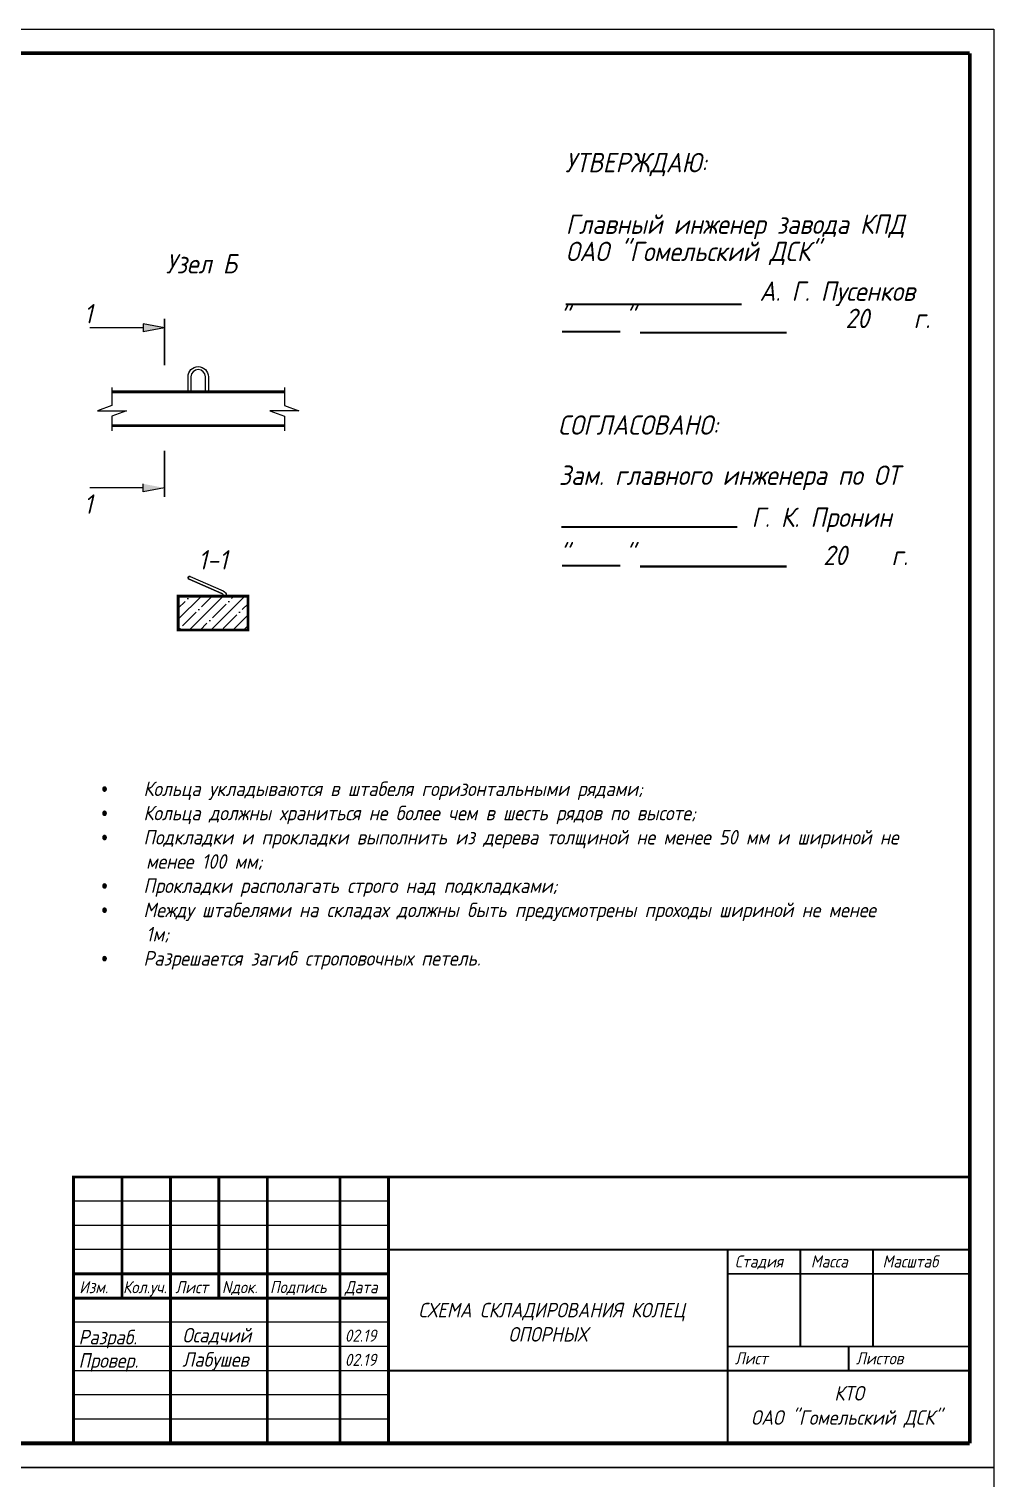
# Model space of a CAD drawing. Header units: millimetres. Extents: x -300689 to 10556, y -104928 to 107291.
# Drawn here: x -16271.6 to -16072.4, y 28234.3 to 28533.7 of the extents above; entities that cross this region are included whole.
import ezdxf

# ---------------------------------------------------------------- set-up
doc = ezdxf.new("R2010")
doc.units = ezdxf.units.MM
doc.layers.add('линии', color=7, linetype='Continuous')
doc.layers.add('толстая', color=7, linetype='Continuous', lineweight=60)
doc.styles.add('чертежный', font='isocpeui.ttf', dxfattribs={"width": 0.9})

# ---------------------------------------------------------------- blocks, each defined once
blk = doc.blocks.new('лист')
for p, q in [((0, 0), (0, 297)), ((0, 297), (420, 297)), ((420, 297), (420, 0)), ((420, 0), (0, 0))]:
    blk.add_line(p, q)
at = {"const_width": 0.8}
for points in [[(20, 292), (20, 5)], [(20, 292), (415, 292)], [(415, 5), (415, 292)], [(20, 5), (415, 5)]]:
    blk.add_lwpolyline(points, dxfattribs=at)

msp = doc.modelspace()

# ---------------------------------------------------------------- hatches: boundary and pattern name
at = {"layer": 'линии', "linetype": 'ByBlock', "ltscale": 0.25}
for points in [[(-16243.6079, 28471.9579), (-16247.9938, 28472.7992), (-16247.9938, 28471.1166)], [(-16247.9938, 28439.7509), (-16247.9938, 28438.0683), (-16243.6079, 28438.9096)]]:
    msp.add_hatch(color=256, dxfattribs=at).paths.add_polyline_path(points)
h = msp.add_hatch(dxfattribs=at)
h.set_pattern_fill('ANSI35', color=256, scale=0.5, style=0)
h.set_pattern_definition([(45, (-544.0853, -1627.964), (-2.24506403, 2.24506403), []), (45, (-541.8402, -1627.964), (-2.24506403, 2.24506403), [3.96875, -0.79375, 0, -0.79375])])
h.paths.add_polyline_path([(-16240.7597, 28416.5678), (-16240.7597, 28409.5678), (-16226.3597, 28409.5678), (-16226.3597, 28416.5678)])

# ---------------------------------------------------------------- linework, layer by layer
at = {"color": 7}
for p, q in [((-16197.3782, 28291.6514), (-16262.3782, 28291.6514)), ((-16197.3782, 28286.6514), (-16262.3782, 28286.6514)), ((-16197.3782, 28281.6514), (-16262.3782, 28281.6514)), ((-16197.3782, 28266.6514), (-16262.3782, 28266.6514)), ((-16197.3782, 28261.6514), (-16262.3782, 28261.6514)), ((-16197.3782, 28256.6514), (-16262.3782, 28256.6514)), ((-16197.3782, 28251.6514), (-16262.3782, 28251.6514)), ((-16197.3782, 28246.6514), (-16262.3782, 28246.6514))]:
    msp.add_line(p, q, dxfattribs=at)
at = {"linetype": 'ByBlock', "ltscale": 0.25, "const_width": 0.6}
for points in [[(-16254.4414, 28458.7542), (-16218.8601, 28458.7542)], [(-16218.8601, 28451.7542), (-16254.4414, 28451.7542)]]:
    msp.add_lwpolyline(points, dxfattribs=at)
msp.add_lwpolyline([(-16240.7597, 28416.5678), (-16226.3597, 28416.5678), (-16226.3597, 28409.5678), (-16240.7597, 28409.5678)], close=True, dxfattribs=at)
at = {"color": 7}
for points, const_width in [([(-16077.3782, 28296.6514), (-16262.3782, 28296.6514), (-16262.3782, 28241.6514)], 0.6), ([(-16252.3782, 28271.6514), (-16252.3782, 28296.6514)], 0.6), ([(-16242.3782, 28241.6514), (-16242.3782, 28296.6514)], 0.6), ([(-16232.3782, 28271.6514), (-16232.3782, 28296.6514)], 0.6), ([(-16222.3782, 28241.6514), (-16222.3782, 28296.6514)], 0.6), ([(-16207.3782, 28241.6514), (-16207.3782, 28296.6514)], 0.6), ([(-16197.3782, 28241.6514), (-16197.3782, 28296.6514)], 0.6), ([(-16077.3782, 28281.6514), (-16197.3782, 28281.6514)], 0.4), ([(-16127.3782, 28241.6514), (-16127.3782, 28281.6514)], 0.4), ([(-16112.3782, 28261.6514), (-16112.3782, 28281.6514)], 0.4), ([(-16097.3782, 28261.6514), (-16097.3782, 28281.6514)], 0.4), ([(-16197.3782, 28276.6514), (-16262.3782, 28276.6514)], 0.6), ([(-16077.3782, 28276.6514), (-16127.3782, 28276.6514)], 0.4), ([(-16197.3782, 28271.6514), (-16262.3782, 28271.6514)], 0.6), ([(-16077.3782, 28261.6514), (-16127.3782, 28261.6514)], 0.4), ([(-16102.3782, 28256.6514), (-16102.3782, 28261.6514)], 0.4), ([(-16077.3782, 28256.6514), (-16197.3782, 28256.6514)], 0.4)]:
    msp.add_lwpolyline(points, dxfattribs=dict(at, const_width=const_width))
at = {"layer": 'линии', "linetype": 'ByBlock', "ltscale": 0.25}
for p, q in [((-16247.9938, 28471.9579), (-16259.047, 28471.9579)), ((-16243.6079, 28471.9579), (-16247.9938, 28472.7992)), ((-16247.9938, 28472.7992), (-16247.9938, 28471.1166)), ((-16243.6079, 28471.9579), (-16247.9938, 28471.1166)), ((-16247.9938, 28438.9096), (-16259.047, 28438.9096)), ((-16247.9938, 28438.0683), (-16247.9938, 28439.7509)), ((-16243.6079, 28438.9096), (-16247.9938, 28438.0683)), ((-16238.5365, 28420.0672), (-16231.7568, 28417.1188)), ((-16231.4562, 28416.5678), (-16231.4562, 28416.6603)), ((-16230.8597, 28416.5678), (-16230.8597, 28416.7274))]:
    msp.add_line(p, q, dxfattribs=at)
at = {"layer": 'линии', "linetype": 'ByBlock', "lineweight": 30, "ltscale": 0.25}
for p, q in [((-16243.6079, 28473.8279), (-16243.6079, 28464.2691)), ((-16243.6079, 28437.0395), (-16243.6079, 28446.5983))]:
    msp.add_line(p, q, dxfattribs=at)
at = {"layer": 'линии', "linetype": 'ByBlock', "ltscale": 0.25}
for points in [[(-16238.7507, 28458.7542), (-16238.7507, 28461.8433, -1), (-16234.5507, 28461.8433), (-16234.5507, 28458.7542)], [(-16235.1507, 28458.7542), (-16235.1507, 28461.8433, 1), (-16238.1507, 28461.8433), (-16238.1507, 28458.7542)], [(-16231.7568, 28417.1188), (-16238.5365, 28420.0672, -1), (-16238.2972, 28420.6174), (-16231.4609, 28417.6444, -0.27232913), (-16230.7939, 28416.7274), (-16231.225, 28416.5678, -22.34859182)]]:
    msp.add_lwpolyline(points, format="xyb", dxfattribs=at)
for points in [[(-16254.4414, 28459.6683), (-16254.4414, 28455.9333), (-16257.4275, 28454.8339), (-16251.4552, 28454.8339), (-16254.4414, 28453.7345), (-16254.4414, 28450.7091)], [(-16218.8601, 28459.6683), (-16218.8601, 28455.9333), (-16215.8739, 28454.8339), (-16221.8463, 28454.8339), (-16218.8601, 28453.7345), (-16218.8601, 28450.7091)]]:
    msp.add_lwpolyline(points, dxfattribs=at)
for centre, radius, start, end in [((-16238.4168, 28420.3423), 0.3, 66.496556, 246.496556), ((-16231.9679, 28416.6461), 0.5177, 351.295894, 65.932844)]:
    msp.add_arc(centre, radius, start, end, dxfattribs=at)
at = {"layer": 'толстая', "lineweight": 25, "const_width": 0.42}
for points in [[(-16124.47, 28476.7956), (-16160.803, 28476.7956)], [(-16161.5233, 28471.1791), (-16149.4791, 28471.1791)], [(-16145.4644, 28470.9789), (-16115.1535, 28470.9789)], [(-16125.3511, 28430.8588), (-16161.684, 28430.8588)], [(-16161.5233, 28422.887), (-16149.4791, 28422.887)]]:
    msp.add_lwpolyline(points, dxfattribs=at)
at = {"layer": 'толстая', "lineweight": 60, "const_width": 0.42}
msp.add_lwpolyline([(-16145.4644, 28422.6869), (-16115.1535, 28422.6869)], dxfattribs=at)

# ---------------------------------------------------------------- block references
for p in [(-16492.3782, 28236.6514), (-16492.3782, 27939.6514)]:
    msp.add_blockref('лист', p)

# ---------------------------------------------------------------- texts
at = {"lineweight": 25, "style": 'чертежный', "width": 0.9}
for s, p in [('Главный инженер завода КПД', (-16160.7648, 28491.3518)), ('ОАО "Гомельский ДСК"', (-16160.7648, 28485.7294)), ('А. Г. Пусенков', (-16120.7614, 28477.5299)), ('"     "                   20    г.', (-16162.1773, 28471.9074)), ('СОГЛАСОВАНО:', (-16162.3597, 28449.8924)), ('Зам. главного инженера по ОТ                          ', (-16162.2171, 28439.524)), ('Г. К. Пронин                            ', (-16122.4215, 28430.8511)), ('"     "                 20    г.', (-16162.1662, 28422.9751))]:
    msp.add_text(s, height=4, dxfattribs=at).set_placement(p)
at = {"color": 7, "style": 'чертежный', "width": 0.9}
for s, p in [('Стадия    Масса     Масштаб', (-16125.8721, 28277.9616)), ('Изм.', (-16261.2, 28272.6514)), ('Кол.уч.', (-16252.1634, 28272.6514)), ('Лист', (-16241.3782, 28272.6514)), ('Nдок.', (-16231.7488, 28272.6535)), ('Подпись', (-16221.8226, 28272.6819)), ('Дата', (-16206.3782, 28272.6514)), ('02.19', (-16206.3782, 28262.6514)), ('02.19', (-16206.3782, 28257.6514)), ('Лист', (-16125.8721, 28257.9616)), ('Листов', (-16100.8721, 28257.9616))]:
    msp.add_text(s, height=2.5, dxfattribs=at).set_placement(p)
at = {"lineweight": 25, "char_height": 3, "attachment_point": 1, "style": 'чертежный'}
for s, insert, width in [('{\\fSymbol|b0|i1|c2|p18;·{\\W6.660937; }}Кольца укладываются в штабеля горизонтальными рядами;\\P{\\fSymbol|b0|i1|c2|p18;·{\\W6.660937; }}Кольца должны храниться не более чем в шесть рядов по высоте;\\P{\\fSymbol|b0|i1|c2|p18;·{\\W6.660937; }}Подкладки и прокладки выполнить из дерева толщиной не менее 50 мм и шириной не \\P{\\W4.829268; }менее 100 мм;\\P{\\fSymbol|b0|i1|c2|p18;·{\\W6.660937; }}Прокладки располагать строго над подкладками; \\P{\\fSymbol|b0|i1|c2|p18;·{\\W6.660937; }}Между штабелями на складах должны быть предусмотрены проходы шириной не менее \\P{\\W4.829268; }1м;\\P{\\fSymbol|b0|i1|c2|p18;·{\\W6.660937; }}Разрешается загиб строповочных петель.', (-16256.6361, 28378.2922), 167.764167), ('{\\W3.344538; }  СХЕМА СКЛАДИРОВАНИЯ КОЛЕЦ \\P{\\W7.43639;  }ОПОРНЫХ', (-16201.0121, 28270.6652), 71.569418), ('\\pt5;Разраб.', (-16261.3453, 28265.0921), 5.777107), ('Осадчий', (-16239.9088, 28265.4842), 5.777107), ('\\pt5;Провер.', (-16261.3453, 28260.2796), 5.777107), ('Лабушев', (-16239.9088, 28260.4842), 5.777107), ('\\pt5.0001;          КТО\\PОАО "Гомельский ДСК"', (-16122.528, 28253.4978), 41.705218)]:
    msp.add_mtext(s, dxfattribs=dict(at, insert=insert, width=width))
at = {"layer": 'толстая', "lineweight": 25, "style": 'чертежный', "width": 0.9}
for s, p in [('УТВЕРЖДАЮ:', (-16160.8865, 28504.0663)), ('Узел Б', (-16243.3093, 28483.1858)), ('1', (-16260.2533, 28472.8785)), ('1', (-16260.2533, 28433.5771)), ('1-1', (-16236.6377, 28422.0685))]:
    msp.add_text(s, height=4, dxfattribs=at).set_placement(p)

doc.saveas('drawing.dxf')
